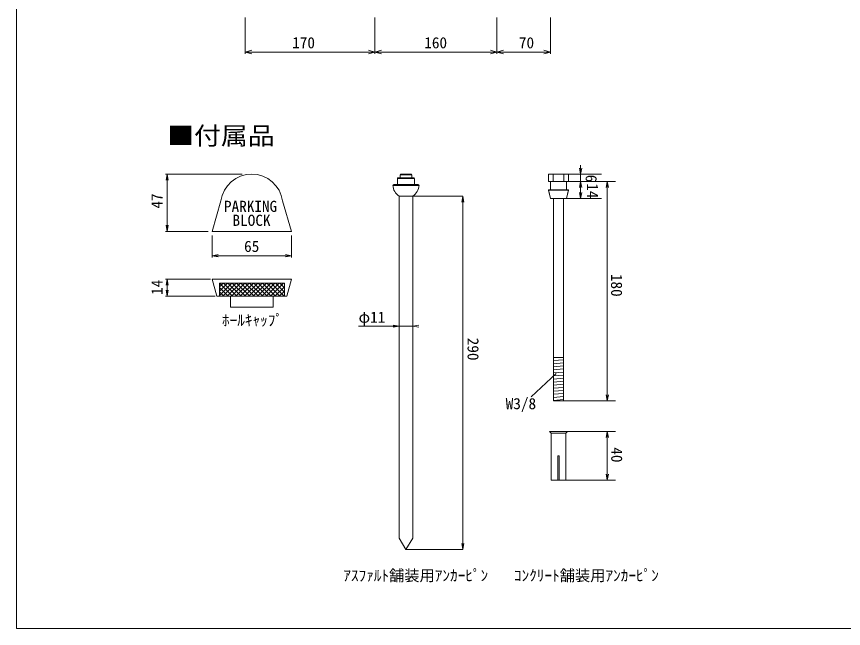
# Model space of a CAD drawing. Units: millimetres, scale not verified. Extents: x -43107 to 1122, y -805 to 4027.
# Drawn here: x -1182 to -98, y -805 to -1 of the extents above; entities that cross this region are included whole.
import ezdxf
from ezdxf.enums import TextEntityAlignment as Align

# ---------------------------------------------------------------- set-up
doc = ezdxf.new("R2010")
doc.units = ezdxf.units.MM
doc.header["$LTSCALE"] = 8
doc.layers.add('0-0', color=7, linetype='Continuous', lineweight=18)
doc.styles.add('ＭＳ ゴシック', font='')
doc.styles.get('ＭＳ ゴシック').set_extended_font_data('MS Gothic')

msp = doc.modelspace()

# ---------------------------------------------------------------- linework, layer by layer
at = {"layer": '0-0'}
for p, q in [((-882.153, -2.687), (-882.153, -50.481)), ((-712.153, -2.687), (-712.153, -50.481)), ((-712.153, -2.687), (-712.153, -50.481)), ((-552.153, -2.687), (-552.153, -50.481)), ((-552.153, -2.687), (-552.153, -50.481)), ((-482.153, -2.687), (-482.153, -50.481)), ((-873.498, -45.762), (-882.153, -48.081)), ((-882.153, -48.081), (-873.498, -50.4)), ((-720.807, -50.4), (-712.153, -48.081)), ((-703.498, -45.762), (-712.153, -48.081)), ((-712.153, -48.081), (-703.498, -50.4)), ((-560.807, -50.4), (-552.153, -48.081)), ((-543.498, -45.762), (-552.153, -48.081)), ((-552.153, -48.081), (-543.498, -50.4)), ((-490.807, -50.4), (-482.153, -48.081)), ((-984.579, -208.322), (-985.965, -216.205)), ((-984.579, -208.322), (-983.192, -216.205)), ((-682.691, -220.324), (-682.691, -213.924)), ((-682.691, -213.924), (-682.691, -221.924)), ((-682.688, -220.32), (-682.688, -213.92)), ((-682.688, -213.92), (-682.688, -221.92)), ((-681.891, -213.124), (-679.091, -213.124)), ((-681.888, -213.12), (-679.088, -213.12)), ((-679.091, -209.124), (-679.091, -213.124)), ((-679.088, -209.12), (-679.088, -213.12)), ((-678.291, -208.324), (-664.691, -208.324)), ((-678.288, -208.32), (-664.688, -208.32)), ((-663.891, -209.124), (-663.891, -213.124)), ((-661.091, -213.124), (-663.891, -213.124)), ((-663.888, -209.12), (-663.888, -213.12)), ((-661.088, -213.12), (-663.888, -213.12)), ((-660.291, -213.924), (-660.291, -221.924)), ((-660.288, -213.92), (-660.288, -221.92)), ((-687.571, -221.924), (-682.691, -221.924)), ((-687.568, -221.92), (-682.688, -221.92)), ((-660.291, -221.924), (-655.411, -221.924)), ((-660.288, -221.92), (-655.408, -221.92)), ((-680.291, -237.033), (-680.291, -685.833)), ((-680.288, -237.03), (-680.288, -477.83)), ((-662.691, -237.033), (-662.691, -685.833)), ((-662.688, -237.03), (-662.688, -477.83)), ((-484.689, -229.126), (-481.889, -240.326)), ((-484.687, -229.13), (-481.887, -240.33)), ((-481.889, -229.126), (-461.089, -229.126)), ((-481.887, -229.13), (-461.087, -229.13)), ((-458.289, -229.126), (-461.089, -240.326)), ((-458.287, -229.13), (-461.087, -240.33)), ((-481.889, -240.326), (-461.089, -240.326)), ((-481.887, -240.33), (-461.087, -240.33)), ((-481.887, -240.33), (-461.087, -240.33)), ((-477.889, -240.326), (-477.889, -505.926)), ((-477.887, -240.33), (-477.887, -361.93)), ((-465.089, -240.326), (-465.089, -505.926)), ((-465.087, -240.33), (-465.087, -361.93)), ((-985.965, -275.491), (-984.579, -283.374)), ((-983.192, -275.491), (-984.579, -283.374)), ((-925.516, -315.374), (-917.633, -313.987)), ((-925.516, -315.374), (-917.633, -316.761)), ((-984.579, -346.246), (-985.965, -354.129)), ((-984.579, -346.246), (-983.192, -354.129)), ((-984.579, -368.646), (-985.965, -360.763)), ((-984.579, -368.646), (-983.192, -360.763)), ((-477.889, -449.065), (-475.036, -448.815)), ((-477.889, -448.815), (-465.089, -448.815)), ((-477.889, -453.08), (-465.089, -451.96)), ((-477.889, -457.095), (-465.089, -455.976)), ((-477.889, -461.111), (-465.089, -459.991)), ((-477.889, -465.126), (-465.089, -464.006)), ((-477.889, -469.141), (-465.089, -468.021)), ((-477.889, -473.157), (-465.089, -472.037)), ((-477.889, -477.172), (-465.089, -476.052)), ((-477.889, -481.187), (-465.089, -480.067)), ((-477.889, -485.202), (-465.089, -484.083)), ((-477.889, -489.218), (-465.089, -488.098)), ((-477.889, -493.233), (-465.089, -492.113)), ((-477.889, -497.248), (-465.089, -496.128)), ((-477.889, -501.264), (-465.089, -500.144)), ((-477.889, -505.279), (-465.089, -504.159)), ((-477.889, -505.926), (-465.089, -505.926)), ((-471.487, -545.929), (-483.487, -545.929)), ((-483.487, -545.929), (-481.087, -548.329)), ((-481.087, -545.929), (-461.887, -545.929)), ((-481.087, -548.329), (-461.887, -548.329)), ((-481.087, -548.329), (-481.087, -609.929)), ((-471.487, -545.929), (-459.487, -545.929)), ((-459.487, -545.929), (-461.887, -548.329)), ((-461.887, -548.329), (-461.887, -609.929)), ((-470.687, -609.929), (-470.687, -577.929)), ((-481.087, -609.929), (-461.887, -609.929)), ((-680.291, -685.833), (-671.491, -701.033)), ((-662.691, -685.833), (-671.491, -701.033))]:
    msp.add_line(p, q, dxfattribs=at)
at = {"layer": '0-0', "color": 6}
for p, q in [((-442.441, -208.333), (-443.83, -200.454)), ((-442.441, -208.333), (-441.052, -200.454)), ((-442.441, -217.93), (-443.83, -225.808)), ((-442.441, -217.93), (-441.052, -225.808)), ((-407.49, -217.93), (-408.879, -225.808)), ((-407.49, -217.93), (-406.101, -225.808)), ((-596.82, -237.032), (-598.209, -244.91)), ((-596.82, -237.032), (-595.431, -244.91)), ((-442.441, -240.333), (-443.83, -232.454)), ((-442.441, -240.333), (-441.052, -232.454)), ((-680.292, -407.691), (-688.17, -406.302)), ((-680.292, -407.691), (-688.17, -409.08)), ((-662.688, -407.691), (-654.81, -406.302)), ((-662.688, -407.691), (-654.81, -409.08)), ((-407.49, -505.93), (-408.879, -498.052)), ((-407.49, -505.93), (-406.101, -498.052)), ((-407.49, -545.929), (-408.879, -553.808)), ((-407.49, -545.929), (-406.101, -553.808)), ((-407.49, -609.929), (-408.879, -602.051)), ((-407.49, -609.929), (-406.101, -602.051)), ((-598.212, -693.152), (-596.82, -701.032)), ((-595.428, -693.152), (-596.82, -701.032))]:
    msp.add_line(p, q, dxfattribs=at)
at = {"layer": '0-0', "color": 4}
for p, q in [((-442.438, -208.33), (-442.438, -196.663)), ((-984.579, -208.322), (-986.712, -208.322)), ((-984.579, -283.374), (-984.579, -208.322)), ((-886.127, -208.322), (-984.579, -208.322)), ((-682.691, -213.924), (-660.291, -213.924)), ((-682.688, -213.92), (-660.288, -213.92)), ((-679.091, -209.124), (-663.891, -209.124)), ((-679.091, -213.124), (-663.891, -213.124)), ((-679.088, -209.12), (-663.888, -209.12)), ((-679.088, -213.12), (-663.888, -213.12)), ((-478.289, -208.326), (-478.289, -217.926)), ((-478.287, -208.33), (-478.287, -217.93)), ((-464.689, -217.926), (-464.689, -208.326)), ((-464.687, -217.93), (-464.687, -208.33)), ((-458.287, -208.33), (-414.929, -208.33)), ((-688.691, -223.044), (-654.291, -223.044)), ((-688.688, -223.04), (-654.288, -223.04)), ((-682.691, -221.924), (-660.291, -221.924)), ((-682.688, -221.92), (-660.288, -221.92)), ((-458.287, -217.93), (-396.823, -217.93)), ((-407.49, -217.93), (-407.49, -505.926)), ((-680.291, -237.033), (-662.691, -237.033)), ((-680.288, -237.03), (-662.688, -237.03)), ((-662.688, -237.03), (-596.82, -237.03)), ((-596.82, -237.032), (-596.82, -701.032)), ((-914.311, -243.486), (-925.516, -283.374)), ((-833.199, -243.486), (-821.516, -283.374)), ((-461.087, -240.33), (-414.929, -240.33)), ((-984.579, -283.374), (-986.712, -283.374)), ((-930.851, -283.374), (-984.579, -283.374)), ((-925.516, -283.374), (-821.516, -283.374)), ((-925.516, -288.707), (-925.516, -317.507)), ((-821.516, -288.707), (-821.516, -317.507)), ((-925.516, -315.374), (-821.516, -315.374)), ((-927.648, -346.246), (-986.712, -346.246)), ((-984.579, -346.246), (-984.579, -368.646)), ((-821.515, -346.246), (-827.517, -368.646)), ((-916.09, -351.391), (-830.94, -351.391)), ((-916.09, -351.391), (-916.09, -368.646)), ((-916.09, -367.68), (-899.801, -351.391)), ((-916.09, -362.023), (-905.458, -351.391)), ((-916.09, -356.366), (-911.115, -351.391)), ((-916.09, -367.68), (-899.801, -351.391)), ((-916.09, -362.023), (-905.458, -351.391)), ((-916.09, -356.366), (-911.115, -351.391)), ((-916.09, -351.506), (-898.95, -368.646)), ((-916.09, -357.163), (-904.607, -368.646)), ((-911.399, -368.646), (-894.144, -351.391)), ((-911.399, -368.646), (-894.144, -351.391)), ((-910.548, -351.391), (-893.293, -368.646)), ((-905.742, -368.646), (-888.487, -351.391)), ((-905.742, -368.646), (-888.487, -351.391)), ((-904.891, -351.391), (-887.636, -368.646)), ((-900.086, -368.646), (-882.83, -351.391)), ((-900.086, -368.646), (-882.83, -351.391)), ((-899.235, -351.391), (-881.979, -368.646)), ((-894.429, -368.646), (-877.174, -351.391)), ((-894.429, -368.646), (-877.174, -351.391)), ((-893.578, -351.391), (-876.323, -368.646)), ((-888.772, -368.646), (-871.517, -351.391)), ((-888.772, -368.646), (-871.517, -351.391)), ((-887.921, -351.391), (-870.666, -368.646)), ((-883.115, -368.646), (-865.86, -351.391)), ((-883.115, -368.646), (-865.86, -351.391)), ((-882.264, -351.391), (-865.009, -368.646)), ((-877.458, -368.646), (-860.203, -351.391)), ((-877.458, -368.646), (-860.203, -351.391)), ((-876.607, -351.391), (-859.352, -368.646)), ((-871.801, -368.646), (-854.546, -351.391)), ((-871.801, -368.646), (-854.546, -351.391)), ((-870.95, -351.391), (-853.695, -368.646)), ((-866.144, -368.646), (-848.889, -351.391)), ((-866.144, -368.646), (-848.889, -351.391)), ((-865.293, -351.391), (-848.038, -368.646)), ((-860.488, -368.646), (-843.232, -351.391)), ((-860.488, -368.646), (-843.232, -351.391)), ((-859.637, -351.391), (-842.381, -368.646)), ((-854.831, -368.646), (-837.576, -351.391)), ((-854.831, -368.646), (-837.576, -351.391)), ((-853.98, -351.391), (-836.725, -368.646)), ((-849.174, -368.646), (-831.919, -351.391)), ((-849.174, -368.646), (-831.919, -351.391)), ((-848.323, -351.391), (-831.068, -368.646)), ((-843.517, -368.646), (-830.94, -356.069)), ((-843.517, -368.646), (-830.94, -356.069)), ((-842.666, -351.391), (-830.94, -363.117)), ((-837.009, -351.391), (-830.94, -357.46)), ((-831.352, -351.391), (-830.94, -351.803)), ((-830.94, -351.391), (-830.94, -368.646)), ((-916.09, -362.82), (-910.264, -368.646)), ((-916.09, -368.476), (-915.921, -368.646)), ((-837.86, -368.646), (-830.94, -361.726)), ((-837.86, -368.646), (-830.94, -361.726)), ((-832.203, -368.646), (-830.94, -367.383)), ((-832.203, -368.646), (-830.94, -367.383)), ((-921.646, -368.646), (-986.712, -368.646)), ((-919.513, -368.646), (-827.517, -368.646)), ((-901.515, -368.646), (-901.515, -383.046)), ((-845.515, -368.646), (-845.515, -383.046)), ((-901.515, -383.046), (-845.515, -383.046)), ((-680.292, -407.691), (-733.621, -407.691)), ((-680.288, -407.696), (-662.688, -407.696)), ((-507.548, -500.565), (-474.711, -469.738)), ((-465.089, -505.926), (-396.823, -505.926)), ((-459.487, -545.929), (-396.823, -545.929)), ((-407.49, -545.929), (-407.49, -609.929)), ((-461.887, -609.929), (-396.823, -609.929)), ((-671.491, -701.033), (-596.82, -701.033))]:
    msp.add_line(p, q, dxfattribs=at)
at = {"layer": '0-0'}
for points in [[(-1182.106, -804.519), (1121.894, -804.519), (1121.894, 811.481), (-1182.106, 811.481)], [(-484.689, -208.326), (-484.689, -217.926), (-458.289, -217.926), (-458.289, -208.326)], [(-484.687, -208.33), (-484.687, -217.93), (-458.287, -217.93), (-458.287, -208.33)]]:
    msp.add_lwpolyline(points, close=True, dxfattribs=at)
for points in [[(-1182.106, 811.481), (-1182.106, -804.519), (1121.894, -804.519)], [(-882.153, -48.081), (-712.153, -48.081), (-720.807, -45.762)], [(-712.153, -48.081), (-552.153, -48.081), (-560.807, -45.762)], [(-552.153, -48.081), (-482.153, -48.081), (-490.807, -45.762)], [(-481.889, -217.926), (-481.889, -229.126), (-484.689, -229.126)], [(-481.887, -217.93), (-481.887, -229.13), (-484.687, -229.13)], [(-461.089, -217.926), (-461.089, -229.126), (-458.289, -229.126)], [(-461.087, -217.93), (-461.087, -229.13), (-458.287, -229.13)], [(-829.399, -313.987), (-821.516, -315.374), (-829.399, -316.761)], [(-472.287, -609.929), (-472.287, -577.929), (-470.687, -577.929)]]:
    msp.add_lwpolyline(points, dxfattribs=at)
at = {"layer": '0-0', "color": 4}
for points in [[(-442.438, -208.33), (-442.438, -217.93), (-442.438, -240.33)], [(-821.515, -346.246), (-925.515, -346.246), (-919.513, -368.646)]]:
    msp.add_lwpolyline(points, dxfattribs=at)
msp.add_arc((-873.755, -249.291), 40.969, 8.14581, 171.85419, dxfattribs=at)
at = {"layer": '0-0'}
for centre, radius, start, end in [((-681.891, -213.924), 0.8, 90, 180), ((-681.888, -213.92), 0.8, 90, 180), ((-678.291, -209.124), 0.8, 90, 180), ((-678.288, -209.12), 0.8, 90, 180), ((-664.691, -209.124), 0.8, 0, 90), ((-664.688, -209.12), 0.8, 0, 90), ((-661.091, -213.924), 0.8, 0, 90), ((-661.088, -213.92), 0.8, 0, 90), ((-687.571, -223.044), 1.12, 90, 180), ((-671.509, -222.244), 17.2, 182.66588, 239.29982), ((-687.568, -223.04), 1.12, 90, 180), ((-671.506, -222.24), 17.2, 182.66588, 239.29982), ((-671.472, -222.244), 17.2, 300.70018, 357.33412), ((-671.469, -222.24), 17.2, 300.70018, 357.33412), ((-655.411, -223.044), 1.12, 360, 90), ((-655.408, -223.04), 1.12, 360, 90)]:
    msp.add_arc(centre, radius, start, end, dxfattribs=at)

# ---------------------------------------------------------------- texts
at = {"layer": '0-0', "color": 4, "style": 'ＭＳ ゴシック'}
for s, p in [('170', (-820.709, -47.609)), ('160', (-647.519, -47.609)), ('70', (-523.415, -47.609)), ('PARKING', (-910.148, -262.278)), ('BLOCK', (-898.941, -280.616)), ('65', (-883.746, -314.792)), ('ﾎｰﾙｷｬｯﾌﾟ', (-912.713, -411.7)), ('φ11', (-733.621, -407.691)), ('W3/8', (-540.741, -521.156)), ('ｱｽﾌｧﾙﾄ舗装用ｱﾝｶｰﾋﾟﾝ', (-753.678, -746.702)), ('ｺﾝｸﾘｰﾄ舗装用ｱﾝｶｰﾋﾟﾝ', (-529.884, -746.702))]:
    msp.add_text(s, height=14.66, dxfattribs=at).set_placement(p, align=Align.BOTTOM_LEFT)
at = {"layer": '0-0', "style": 'ＭＳ ゴシック', "width": 1.1}
msp.add_text('■付属品', height=23.46, dxfattribs=at).set_placement((-984.57, -176.675), align=Align.BOTTOM_LEFT)
at = {"layer": '0-0', "color": 4, "style": 'ＭＳ ゴシック'}
for s, rotation, p in [('6', 270, (-440.204, -209.052)), ('14', 270, (-438.518, -220.282)), ('47', 90, (-986.312, -253.559)), ('180', 270, (-406.89, -339.206)), ('14', 90, (-986.312, -366.841)), ('290', 270, (-595.132, -422.986)), ('40', 270, (-406.7, -566.772))]:
    msp.add_text(s, height=14.66, rotation=rotation, dxfattribs=at).set_placement(p, align=Align.BOTTOM_LEFT)

doc.saveas('drawing.dxf')
